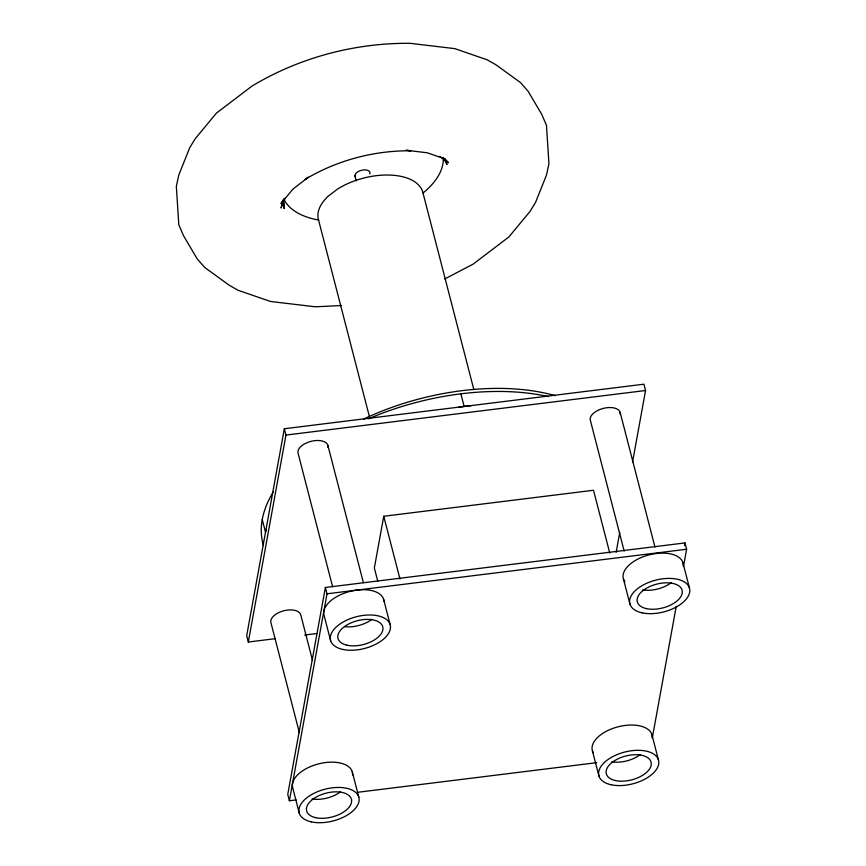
<?xml version="1.0" encoding="UTF-8"?>
<svg xmlns="http://www.w3.org/2000/svg" width="866" height="866" viewBox="0 0 866 866"><rect width="100%" height="100%" fill="white"/><g stroke="black" fill="none" stroke-linecap="round" stroke-linejoin="round"><path stroke-width="1.3" d="M632.537 462.152L645.56 390.512L643.925 384.19L284.329 428.746L246.691 635.698L248.326 642.02L275.161 638.686M248.326 642.02L285.964 435.068L284.329 428.746M683.48 566.494L686.608 549.25L684.974 542.928L325.378 587.484L287.75 794.436L289.385 800.758L296.085 799.924M289.385 800.758L327.012 593.805L325.378 587.484M609.751 553.049L593.513 490.264L383.746 516.266L374.339 567.999L377.728 581.075M616.127 552.356L619.742 532.46M684.497 545.58L684.974 542.928M652.358 737.626L676.238 606.297M282.197 202.958L281.093 207.992L284.979 198.271M283.702 199.083L280.974 203.542L292.946 189.091L308.177 177.378M308.188 177.238L305.146 179.381C336.939 160.307 373.831 150.489 410.874 150.781L406.284 150.262M444.713 279.004L473.15 264.108L508.872 236.97L530.111 211.304L535.567 202.384L546.457 175.105L548.936 163.782L546.468 125.321L541.737 114.344L528.043 91.168L520.477 82.562L496.034 64.842L487.157 59.808L454.823 48.637L409.921 43.3C354.638 42.867 299.571 57.535 252.125 85.983L216.413 113.132L195.164 138.798L189.719 147.718L178.818 174.997L176.339 186.32L178.807 224.781L183.549 235.758L197.231 258.934L204.809 267.54L229.252 285.26L238.128 290.294L270.463 301.465L315.365 306.802L341.529 305.525M285.964 435.068L645.56 390.512M327.012 593.805L686.608 549.25M304.68 635.038L316.761 633.533M357.81 792.271L596.652 762.675M406.435 150.283L427.198 152.773L445.405 159.063M439.798 156.389L448.501 162.7L445.979 159.831M442.981 157.558L447.062 164.464L444.431 158.37M682.906 562.694L689.444 587.982M620.121 412.324L654.956 547.041M624.191 551.166L590.363 420.378A15.415 8.195 -14.5 0 1 604.836 408.048A15.415 8.195 -14.5 0 1 620.218 414.489M623.39 578.802L629.939 604.089M651.903 734.617L658.441 759.904M592.387 750.714L598.926 776.001M473.843 389.592L422.695 191.808A53.952 28.675 -14.5 0 0 337.415 189.145L327.943 196.43A53.952 28.675 -14.5 0 0 318.547 219.975L369.36 416.459M460.864 393.824L464.133 406.468M354.908 175.766L356.218 180.821M383.746 516.266L399.984 579.04M383.606 599.294L390.144 624.581M327.857 445.276L363.374 582.602M332.598 586.737L298.099 453.329A15.415 8.195 -14.5 0 1 312.572 441A15.415 8.195 -14.5 0 1 327.954 447.441M330.628 640.678L324.09 615.39A30.83 16.389 -14.5 0 1 351.076 591.153A30.83 16.389 -14.5 0 1 383.963 601.405M352.245 771.747L358.784 797.034M312.539 660.466L300.708 614.687A15.415 8.195 -14.5 0 0 283.463 610.866A15.415 8.195 -14.5 0 0 270.95 622.741L299.365 732.604M262.246 519.578L265.516 532.222A184.988 98.302 -14.5 0 1 266.003 529.775M299.268 813.131L292.73 787.843A30.83 16.389 -14.5 0 1 320.701 763.379A30.83 16.389 -14.5 0 1 352.592 774.962M283.615 203.239L284.145 208.544L283.702 199.31M458.937 407.161A184.988 98.302 -14.5 0 1 470.985 405.689M263.502 545.602A184.988 98.302 -14.5 0 1 273.234 492.04M368.44 418.83A184.988 98.302 -14.5 0 1 548.232 396.552M363.623 419.068A177.281 94.21 -14.5 0 1 555.355 395.686M369.771 173.925A7.707 4.092 -14.5 0 0 362.237 170.126L360.299 170.656A7.707 4.092 -14.5 0 0 355.222 176.794M443.175 157.72A82.681 43.939 -14.5 0 1 423.128 192.912M318.699 220.051A82.681 43.939 -14.5 0 1 284.048 199.451M340.522 791.784A23.122 12.286 -14.5 0 1 312.063 798.95M371.882 619.331A23.122 12.286 -14.5 0 1 344.711 626.681M593.264 752.695A30.83 16.389 -14.5 0 1 618.4 726.715A30.83 16.389 -14.5 0 1 652.25 737.832M640.18 754.654A23.122 12.286 -14.5 0 1 611.732 761.82M624.895 581.714A30.83 16.389 -14.5 0 1 648.428 555.052A30.83 16.389 -14.5 0 1 683.263 565.92M671.182 582.731A23.122 12.286 -14.5 0 1 642.734 589.898M311.327 821.877A30.83 16.389 -14.5 0 0 358.989 801.364A30.83 16.389 -14.5 0 0 316.761 792A30.83 16.389 -14.5 0 0 311.327 821.877M315.744 817.677A23.122 12.286 -14.5 0 0 351.499 802.295A23.122 12.286 -14.5 0 0 319.825 795.269A23.122 12.286 -14.5 0 0 315.744 817.677M342.687 649.413A30.83 16.389 -14.5 0 0 390.35 628.911A30.83 16.389 -14.5 0 0 348.121 619.547A30.83 16.389 -14.5 0 0 342.687 649.413M347.114 645.224A23.122 12.286 -14.5 0 0 382.859 629.842A23.122 12.286 -14.5 0 0 351.185 622.816A23.122 12.286 -14.5 0 0 347.114 645.224M610.985 784.737A30.83 16.389 -14.5 0 0 658.658 764.234A30.83 16.389 -14.5 0 0 616.419 754.871A30.83 16.389 -14.5 0 0 610.985 784.737M615.412 780.547A23.122 12.286 -14.5 0 0 651.167 765.165A23.122 12.286 -14.5 0 0 619.482 758.14A23.122 12.286 -14.5 0 0 615.412 780.547M641.987 612.825A30.83 16.389 -14.5 0 0 689.661 592.322A30.83 16.389 -14.5 0 0 647.422 582.959A30.83 16.389 -14.5 0 0 641.987 612.825M646.415 608.625A23.122 12.286 -14.5 0 0 682.17 593.253A23.122 12.286 -14.5 0 0 650.496 586.228A23.122 12.286 -14.5 0 0 646.415 608.625"/></g></svg>
